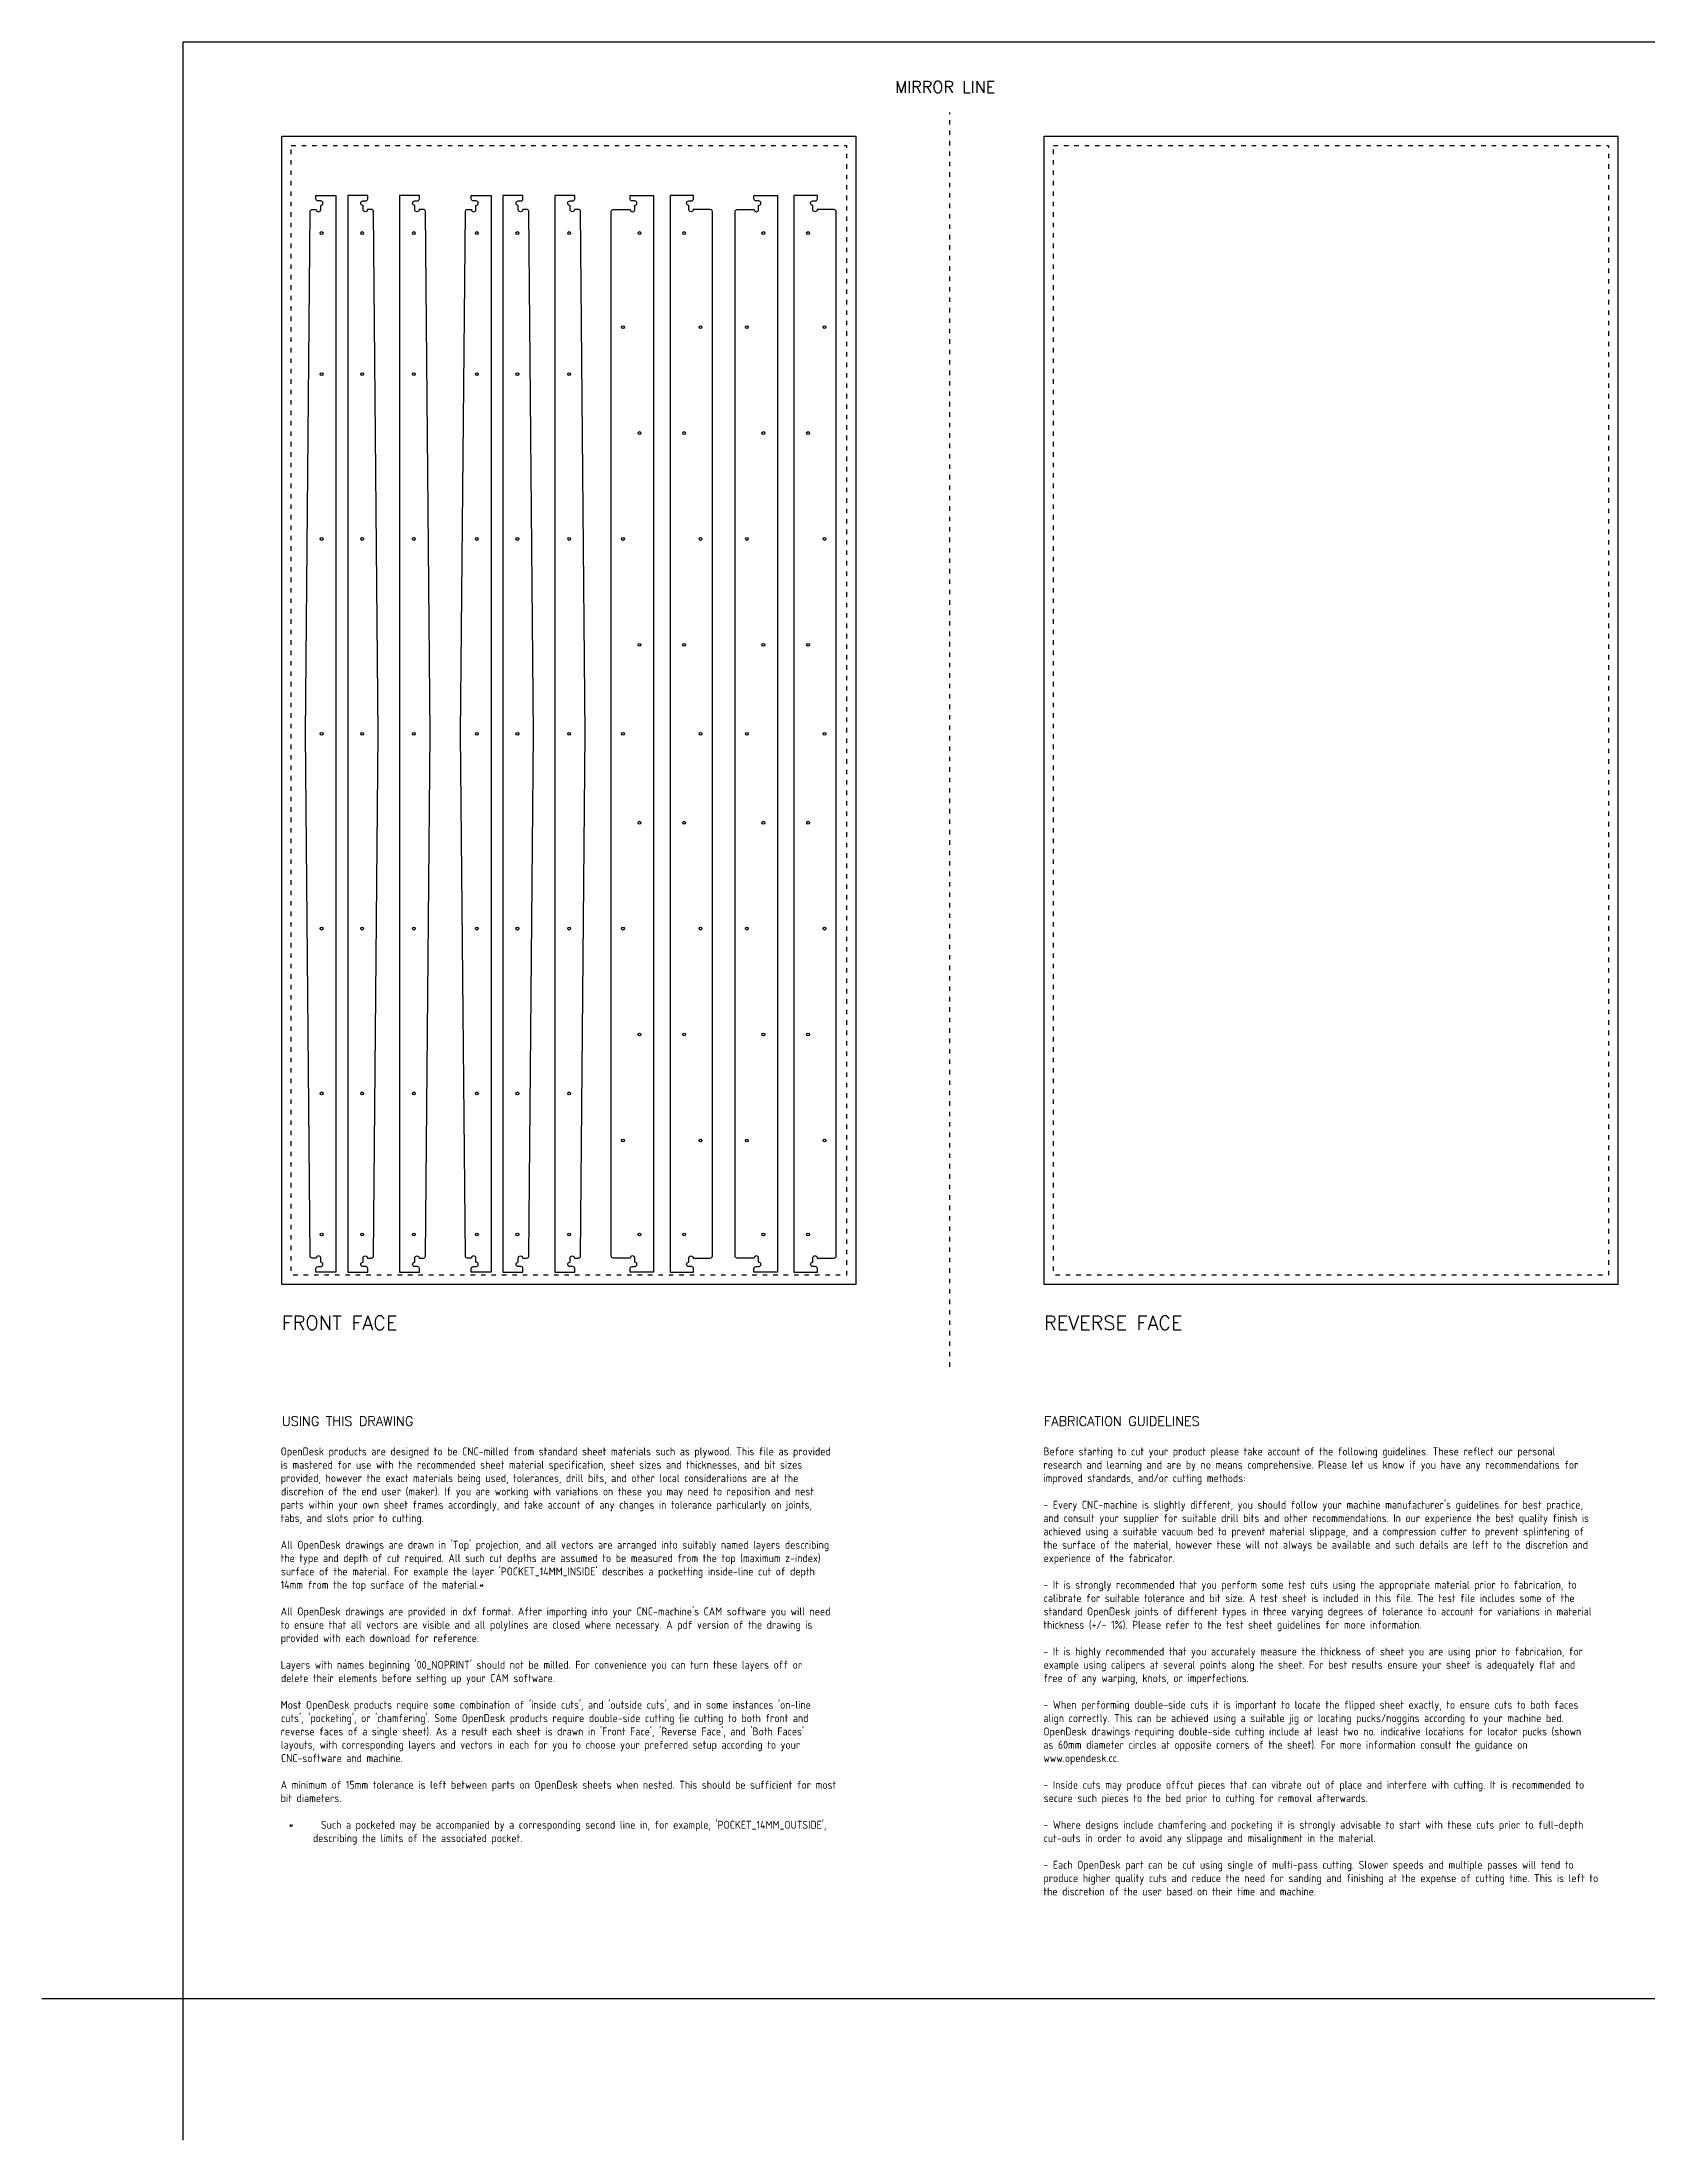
# Model space of a CAD drawing. Extents: x -300 to 5880, y -300 to 4158.
# Drawn here: x -300 to 3112, y -300 to 4158 of the extents above; entities that cross this region are included whole.
import ezdxf
from ezdxf.enums import TextEntityAlignment as Align

# ---------------------------------------------------------------- set-up
doc = ezdxf.new("R2010")
doc.units = 0
doc.header["$MEASUREMENT"] = 0
doc.linetypes.add('DGN_STYLE_5', pattern=[22.17944, 9.505474, -12.673965])
for name, color, linetype in [('00-NOPRINT_TEXT', 7, 'CONTINUOUS'), ('00_NOPRINT_TOLERANCE', 7, 'DGN_STYLE_5'), ('BOARD_$TH-NOMINAL', 3, 'CONTINUOUS'), ('TOP-CUT-OUTSIDE_18MM', 220, 'CONTINUOUS'), ('TOP-HOLE-6MM-DIAM_05MM', 220, 'CONTINUOUS'), ('TOP-HOLE-6MM-DIAM_14MM', 220, 'CONTINUOUS'), ('TOP-HOLE-6MM-DIAM_18MM', 3, 'CONTINUOUS')]:
    doc.layers.add(name, color=color, linetype=linetype)
doc.styles.add('OD-ISOCP-17', font='isocp.shx', dxfattribs={"height": 17})
doc.styles.add('OD-SIMPLEX-20', font='simplex.shx', dxfattribs={"height": 20})
doc.styles.add('OD-SIMPLEX-25', font='simplex.shx', dxfattribs={"height": 25})
doc.styles.add('OD-SIMPLEX-30', font='simplex.shx', dxfattribs={"height": 30})

# ---------------------------------------------------------------- blocks, each defined once
blk = doc.blocks.new('*U0')
at = {"layer": '00-NOPRINT_TEXT', "style": 'OD-SIMPLEX-25'}
blk.add_text('MIRROR LINE', height=25, dxfattribs=at).set_placement((1513.3, 4049.9))

msp = doc.modelspace()

# ---------------------------------------------------------------- linework, layer by layer
at = {"layer": '00-NOPRINT_TEXT', "flags": 128}
msp.add_lwpolyline([(0, 4158), (5880, 4158), (5880, 0), (0, 0)], close=True, dxfattribs=at)
msp.add_lwpolyline([(0, -300), (0, 0), (-300, 0)], dxfattribs=at)
at = {"layer": '00_NOPRINT_TOLERANCE'}
msp.add_line((1630, 1343.2), (1630, 4008), dxfattribs=at)
at = {"layer": '00_NOPRINT_TOLERANCE', "flags": 128}
for points in [[(210, 3958), (1430, 3958), (1430, 1518), (210, 1518)], [(230, 3938), (1410, 3938), (1410, 1538), (230, 1538)], [(1830, 3958), (3050, 3958), (3050, 1518), (1830, 1518)], [(1850, 3938), (3030, 3938), (3030, 1538), (1850, 1538)]]:
    msp.add_lwpolyline(points, close=True, dxfattribs=at)
at = {"layer": 'BOARD_$TH-NOMINAL', "flags": 128}
for points in [[(210, 3958), (1430, 3958), (1430, 1518), (210, 1518)], [(1830, 3958), (3050, 3958), (3050, 1518), (1830, 1518)]]:
    msp.add_lwpolyline(points, close=True, dxfattribs=at)
at = {"layer": 'TOP-CUT-OUTSIDE_18MM'}
for points in [[(325, 3832), (325, 1544), (282.5, 1544), (282.5, 1551.3, -0.414214), (287, 1555.8), (292.5, 1555.8, 1), (292.5, 1565.3), (292.5, 1574, 1), (283, 1574), (274.5, 1574, -0.409868), (270, 1578.4), (260, 2688), (270, 3797.6, -0.409868), (274.5, 3802), (283, 3802, 1), (292.5, 3802), (292.5, 3810.7, 1), (292.5, 3820.2), (287, 3820.2, -0.414214), (282.5, 3824.7), (282.5, 3832)], [(350, 3832), (350, 1544), (392.5, 1544), (392.5, 1551.3, 0.414214), (388, 1555.8), (382.5, 1555.8, -1), (382.5, 1565.3), (382.5, 1574, -1), (392, 1574), (400.5, 1574, 0.409868), (405, 1578.4), (415, 2688), (405, 3797.6, 0.409868), (400.5, 3802), (392, 3802, -1), (382.5, 3802), (382.5, 3810.7, -1), (382.5, 3820.2), (388, 3820.2, 0.414214), (392.5, 3824.7), (392.5, 3832)], [(460, 3832), (460, 1544), (502.5, 1544), (502.5, 1551.3, 0.414214), (498, 1555.8), (492.5, 1555.8, -1), (492.5, 1565.3), (492.5, 1574, -1), (502, 1574), (510.5, 1574, 0.409868), (515, 1578.4), (525, 2688), (515, 3797.6, 0.409868), (510.5, 3802), (502, 3802, -1), (492.5, 3802), (492.5, 3810.7, -1), (492.5, 3820.2), (498, 3820.2, 0.414214), (502.5, 3824.7), (502.5, 3832)], [(655, 3832), (655, 1544), (612.5, 1544), (612.5, 1551.3, -0.414214), (617, 1555.8), (622.5, 1555.8, 1), (622.5, 1565.3), (622.5, 1574, 1), (613, 1574), (604.5, 1574, -0.409868), (600, 1578.4), (590, 2688), (600, 3797.6, -0.409868), (604.5, 3802), (613, 3802, 1), (622.5, 3802), (622.5, 3810.7, 1), (622.5, 3820.2), (617, 3820.2, -0.414214), (612.5, 3824.7), (612.5, 3832)], [(680, 3832), (680, 1544), (722.5, 1544), (722.5, 1551.3, 0.414214), (718, 1555.8), (712.5, 1555.8, -1), (712.5, 1565.3), (712.5, 1574, -1), (722, 1574), (730.5, 1574, 0.409868), (735, 1578.4), (745, 2688), (735, 3797.6, 0.409868), (730.5, 3802), (722, 3802, -1), (712.5, 3802), (712.5, 3810.7, -1), (712.5, 3820.2), (718, 3820.2, 0.414214), (722.5, 3824.7), (722.5, 3832)], [(790, 3832), (790, 1544), (832.5, 1544), (832.5, 1551.3, 0.414214), (828, 1555.8), (822.5, 1555.8, -1), (822.5, 1565.3), (822.5, 1574, -1), (832, 1574), (840.5, 1574, 0.409868), (845, 1578.4), (855, 2688), (845, 3797.6, 0.409868), (840.5, 3802), (832, 3802, -1), (822.5, 3802), (822.5, 3810.7, -1), (822.5, 3820.2), (828, 3820.2, 0.414214), (832.5, 3824.7), (832.5, 3832)], [(950, 1544), (950, 1551.3, -0.414213), (954.5, 1555.8), (960, 1555.8, 1), (960, 1565.3), (960, 1574, 1), (950.5, 1574), (914.5, 1574, -0.414214), (910, 1578.5), (910, 3797.5, -0.414214), (914.5, 3802), (950.5, 3802, 1), (960, 3802), (960, 3810.7, 1), (960, 3820.2), (954.5, 3820.2, -0.414214), (950, 3824.7), (950, 3832), (1000, 3832), (1000, 1544)], [(1085, 1544), (1085, 1551.3, 0.414213), (1080.5, 1555.8), (1075, 1555.8, -1), (1075, 1565.3), (1075, 1574, -1), (1084.5, 1574), (1120.5, 1574, 0.414214), (1125, 1578.5), (1125, 3797.5, 0.414214), (1120.5, 3802), (1084.5, 3802, -1), (1075, 3802), (1075, 3810.7, -1), (1075, 3820.2), (1080.5, 3820.2, 0.414214), (1085, 3824.7), (1085, 3832), (1035, 3832), (1035, 1544)], [(1213.4, 1544), (1213.4, 1551.3, -0.414213), (1217.9, 1555.8), (1223.4, 1555.8, 1), (1223.4, 1565.3), (1223.4, 1574, 1), (1213.9, 1574), (1177.9, 1574, -0.414214), (1173.4, 1578.5), (1173.4, 3797.5, -0.414214), (1177.9, 3802), (1213.9, 3802, 1), (1223.4, 3802), (1223.4, 3810.7, 1), (1223.4, 3820.2), (1217.9, 3820.2, -0.414214), (1213.4, 3824.7), (1213.4, 3832), (1263.4, 3832), (1263.4, 1544)], [(1348.4, 1544), (1348.4, 1551.3, 0.414213), (1343.9, 1555.8), (1338.4, 1555.8, -1), (1338.4, 1565.3), (1338.4, 1574, -1), (1348, 1574), (1383.9, 1574, 0.414214), (1388.4, 1578.5), (1388.4, 3797.5, 0.414214), (1383.9, 3802), (1348, 3802, -1), (1338.4, 3802), (1338.4, 3810.7, -1), (1338.4, 3820.2), (1343.9, 3820.2, 0.414214), (1348.4, 3824.7), (1348.4, 3832), (1298.4, 3832), (1298.4, 1544)]]:
    msp.add_lwpolyline(points, format="xyb", close=True, dxfattribs=at)
at = {"layer": 'TOP-HOLE-6MM-DIAM_05MM'}
for centre in [(294.5, 3752), (490.5, 3752), (624.5, 3752), (820.5, 3752), (294.5, 3452), (490.5, 3452), (624.5, 3452), (820.5, 3452), (294.5, 3102), (490.5, 3102), (624.5, 3102), (820.5, 3102), (294.5, 2688), (490.5, 2688), (624.5, 2688), (820.5, 2688), (294.5, 2274), (490.5, 2274), (624.5, 2274), (820.5, 2274), (294.5, 1924), (490.5, 1924), (624.5, 1924), (820.5, 1924), (294.5, 1624), (490.5, 1624), (624.5, 1624), (820.5, 1624)]:
    msp.add_circle(centre, 3, dxfattribs=at)
at = {"layer": 'TOP-HOLE-6MM-DIAM_14MM'}
for centre in [(970, 3752), (1065, 3752), (1233.4, 3752), (1328.4, 3752), (935, 3552), (1100, 3552), (1198.4, 3552), (1363.4, 3552), (970, 3327), (1065, 3327), (1233.4, 3327), (1328.4, 3327), (935, 3102), (1100, 3102), (1198.4, 3102), (1363.4, 3102), (970, 2877), (1065, 2877), (1233.4, 2877), (1328.4, 2877), (935, 2688), (1100, 2688), (1198.4, 2688), (1363.4, 2688), (970, 2499), (1065, 2499), (1233.4, 2499), (1328.4, 2499), (935, 2274), (1100, 2274), (1198.4, 2274), (1363.4, 2274), (970, 2049), (1065, 2049), (1233.4, 2049), (1328.4, 2049), (935, 1824), (1100, 1824), (1198.4, 1824), (1363.4, 1824), (970, 1624), (1065, 1624), (1233.4, 1624), (1328.4, 1624)]:
    msp.add_circle(centre, 3, dxfattribs=at)
at = {"layer": 'TOP-HOLE-6MM-DIAM_18MM'}
for centre in [(380.5, 3752), (710.5, 3752), (380.5, 3452), (710.5, 3452), (380.5, 3102), (710.5, 3102), (380.5, 2688), (710.5, 2688), (380.5, 2274), (710.5, 2274), (380.5, 1924), (710.5, 1924), (380.5, 1624), (710.5, 1624)]:
    msp.add_circle(centre, 3, dxfattribs=at)

# ---------------------------------------------------------------- block references
at = {"layer": '00-NOPRINT_TEXT'}
msp.add_blockref('*U0', (0, 0), dxfattribs=at)

# ---------------------------------------------------------------- texts
at = {"layer": '00-NOPRINT_TEXT', "color": 7}
for s, height, style, p in [('FRONT FACE', 30, 'OD-SIMPLEX-30', (210, 1451.3)), ('REVERSE FACE', 30, 'OD-SIMPLEX-30', (1830, 1451.3)), ('USING THIS DRAWING', 20, 'OD-SIMPLEX-20', (210, 1237.4)), ('FABRICATION GUIDELINES', 20, 'OD-SIMPLEX-20', (1830, 1237.4))]:
    msp.add_text(s, height=height, rotation=360, dxfattribs=dict(at, style=style)).set_placement(p, align=Align.TOP_LEFT)
at = {"layer": '00-NOPRINT_TEXT', "color": 7, "style": 'OD-ISOCP-17'}
for s, p in [('OpenDesk products are designed to be CNC-milled from standard sheet materials such as plywood. This file as provided', (207.4, 1154.7)), ('Before starting to cut your product please take account of the following guidelines. These reflect our personal', (1828.7, 1154.7)), ('is mastered for use with the recommended sheet material specification, sheet sizes and thicknesses, and bit sizes', (207.4, 1126.3)), ('provided, however the exact materials being used, tolerances, drill bits, and other local considerations are at the', (207.4, 1098)), ('research and learning and are by no means comprehensive. Please let us know if you have any recommendations for', (1828.7, 1126.3)), ('improved standards, and/or cutting methods:', (1828.7, 1098)), ('discretion of the end user (maker). If you are working with variations on these you may need to reposition and nest', (208.1, 1069.7)), ('tabs, and slots prior to cutting.', (207.4, 1013)), ('parts within your own sheet frames accordingly, and take account of any changes in tolerance particularly on joints,', (207.4, 1041.3)), ("- Every CNC-machine is slightly different, you should follow your machine manufacturer's guidelines for best practice,", (1828.7, 1041.3)), ('and consult your supplier for suitable drill bits and other recommendations. In our experience the best quality finish is', (1828.7, 1013)), ('achieved using a suitable vacuum bed to prevent material slippage, and a compression cutter to prevent splintering of', (1828.7, 984.7)), ('the type and depth of cut required. All such cut depths are assumed to be measured from the top (maximum z-index)', (207.4, 928)), ("All OpenDesk drawings are drawn in 'Top' projection, and all vectors are arranged into suitably named layers describing", (207.4, 956.3)), ('the surface of the material, however these will not always be available and such details are left to the discretion and', (1828.7, 956.3)), ('experience of the fabricator.', (1829.2, 928)), ("surface of the material. For example the layer 'POCKET_14MM_INSIDE' describes a pocketting inside-line cut of depth", (208, 899.7)), ('14mm from the top surface of the material.*', (207.4, 871.3)), ('- It is strongly recommended that you perform some test cuts using the appropriate material prior to fabrication, to', (1828.7, 871.3)), ('calibrate for suitable tolerance and bit size. A test sheet is included in this file. The test file includes some of the', (1829.3, 843)), ('to ensure that all vectors are visible and all polylines are closed where necessary. A pdf version of the drawing is', (207.4, 786.3)), ("All OpenDesk drawings are provided in dxf format. After importing into your CNC-machine's CAM software you will need", (207.4, 814.7)), ('thickness (+/- 1%%%). Please refer to the test sheet guidelines for more information.', (1828.7, 786.3)), ('standard OpenDesk joints of different types in three varying degrees of tolerance to account for variations in material', (1829.2, 814.7)), ('provided with each download for reference.', (207.4, 758)), ("Layers with names beginning '00_NOPRINT' should not be milled. For convenience you can turn these layers off or", (207.4, 701.3)), ('- It is highly recommended that you accurately measure the thickness of sheet you are using prior to fabrication, for', (1828.7, 729.7)), ('example using calipers at several points along the sheet. For best results ensure your sheet is adequately flat and', (1829.2, 701.3)), ('delete their elements before setting up your CAM software.', (208.1, 673)), ('free of any warping, knots, or imperfections.', (1828.7, 673)), ("Most OpenDesk products require some combination of 'inside cuts', and 'outside cuts', and in some instances 'on-line", (207.4, 616.3)), ('- When performing double-side cuts it is important to locate the flipped sheet exactly, to ensure cuts to both faces', (1828.7, 616.3)), ("reverse faces of a single sheet). As a result each sheet is drawn in 'Front Face', 'Reverse Face', and 'Both Faces'", (207.4, 559.7)), ("cuts', 'pocketing', or 'chamfering'. Some OpenDesk products require double-side cutting (ie cutting to both front and", (208.1, 588)), ('align correctly. This can be achieved using a suitable jig or locating pucks/noggins according to your machine bed.', (1828.7, 588)), ('layouts, with corresponding layers and vectors in each for you to choose your preferred setup according to your', (207.8, 531.3)), ('as 60mm diameter circles at opposite corners of the sheet). For more information consult the guidance on', (1828.7, 531.3)), ('OpenDesk drawings requiring double-side cutting include at least two no. indicative locations for locator pucks (shown', (1828.7, 559.7)), ('CNC-software and machine.', (208.2, 503)), ('www.opendesk.cc.', (1828.7, 503)), ('A minimum of 15mm tolerance is left between parts on OpenDesk sheets when nested. This should be sufficient for most', (207.4, 446.3)), ('- Inside cuts may produce offcut pieces that can vibrate out of place and interfere with cutting. It is recommended to', (1828.7, 446.3)), ('bit diameters.', (207.4, 418)), ('secure such pieces to the bed prior to cutting for removal afterwards.', (1829.2, 418)), ("*      Such a pocketed may be accompanied by a corresponding second line in, for example, 'POCKET_14MM_OUTSIDE',", (224.4, 361.3)), ('- Where designs include chamfering and pocketing it is strongly advisable to start with these cuts prior to full-depth', (1828.7, 361.3)), ('describing the limits of the associated pocket.', (276.1, 333)), ('cut-outs in order to avoid any slippage and misalignment in the material.', (1829.3, 333)), ('- Each OpenDesk part can be cut using single of multi-pass cutting. Slower speeds and multiple passes will tend to', (1828.7, 276.3)), ('the discretion of the user based on their time and machine.', (1828.7, 219.7)), ('produce higher quality cuts and reduce the need for sanding and finishing at the expense of cutting time. This is left to', (1828.7, 248))]:
    msp.add_text(s, height=17, rotation=360, dxfattribs=at).set_placement(p)

doc.saveas('drawing.dxf')
